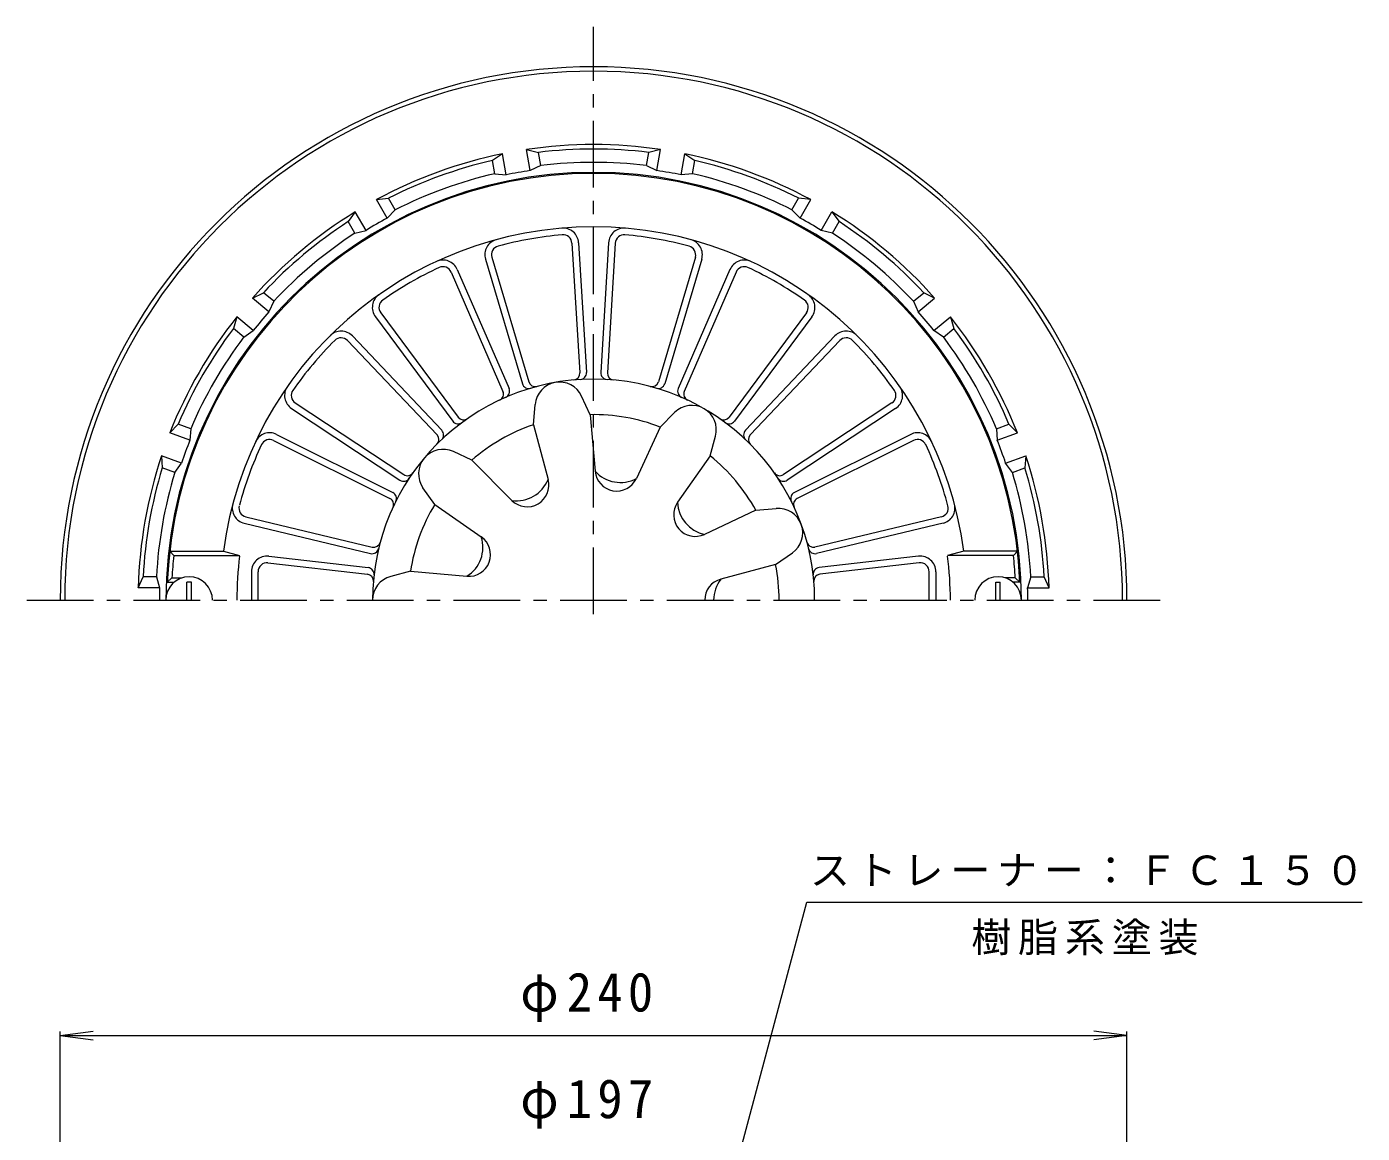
# Model space of a CAD drawing. Units: millimetres, scale not verified. Extents: x -284 to 222, y -346 to 382.
# Drawn here: x -175.2 to 125.3, y 133 to 382 of the extents above; entities that cross this region are included whole.
import ezdxf

# ---------------------------------------------------------------- set-up
doc = ezdxf.new("R2010")
doc.units = ezdxf.units.MM
doc.header["$LTSCALE"] = 3
doc.linetypes.add('CHAIN1', pattern=[8, 5, -1, 1, -1])
for name, color, linetype, lineweight in [('0-0_通り芯', 3, 'Continuous', 9), ('0-2_仕上', 6, 'Continuous', 9), ('0-4_その他', 7, 'Continuous', 9), ('0-5_寸法', 7, 'Continuous', 9)]:
    doc.layers.add(name, color=color, linetype=linetype, lineweight=lineweight)
doc.styles.add('ＭＳ ゴシック', font='')
doc.styles.get('ＭＳ ゴシック').set_extended_font_data('MS Gothic')

msp = doc.modelspace()

# ---------------------------------------------------------------- linework, layer by layer
at = {"layer": '0-0_通り芯', "linetype": 'CHAIN1'}
for p, q in [((-47.616, 249.837), (-47.616, 382.027)), ((-175.16, 253.003), (80.514, 253.003))]:
    msp.add_line(p, q, dxfattribs=at)
at = {"layer": '0-0_通り芯'}
for p, q in [((-69.866, 348.957), (-70.388, 351.915)), ((-62.7, 354.387), (-60.047, 353.738)), ((-59.526, 350.78), (-60.047, 353.738)), ((-35.706, 350.78), (-35.185, 353.738)), ((-27.115, 353.432), (-24.844, 351.915)), ((-25.366, 348.957), (-24.844, 351.915)), ((-96.466, 343.113), (-93.751, 343.411)), ((-92.249, 340.81), (-93.751, 343.411)), ((-2.983, 340.81), (-1.481, 343.411)), ((5.997, 340.363), (7.613, 338.161)), ((-101.343, 335.56), (-102.845, 338.161)), ((6.111, 335.56), (7.613, 338.161)), ((-124.34, 320.971), (-121.891, 322.18)), ((-119.59, 320.249), (-121.891, 322.18)), ((24.357, 320.249), (26.659, 322.18)), ((32.643, 316.758), (33.408, 314.136)), ((-126.339, 312.205), (-128.64, 314.136)), ((31.107, 312.205), (33.408, 314.136)), ((-142.959, 290.631), (-141.072, 292.605)), ((-138.249, 291.577), (-141.072, 292.605)), ((43.017, 291.577), (45.84, 292.604)), ((49.608, 285.463), (49.431, 282.738)), ((-141.84, 281.71), (-144.663, 282.738)), ((46.608, 281.71), (49.431, 282.738)), ((-150.079, 255.753), (-148.98, 258.253)), ((-145.976, 258.253), (-148.98, 258.253)), ((50.744, 258.253), (53.748, 258.253))]:
    msp.add_line(p, q, dxfattribs=at)
for points in [[(-69.866, 348.957), (-67.281, 348.692), (-68.117, 353.432), (-70.388, 351.915)], [(-59.526, 350.78), (-61.865, 349.648), (-62.7, 354.387)], [(-35.706, 350.78), (-33.367, 349.647), (-32.532, 354.387), (-35.185, 353.738)], [(-25.366, 348.957), (-27.951, 348.692), (-27.115, 353.432)], [(-92.249, 340.81), (-94.06, 338.946), (-96.466, 343.113)], [(-2.983, 340.81), (-1.172, 338.946), (1.234, 343.113), (-1.481, 343.411)], [(-101.343, 335.56), (-98.823, 336.196), (-101.229, 340.363), (-102.845, 338.161)], [(6.111, 335.56), (3.591, 336.196), (5.997, 340.363)], [(24.357, 320.249), (25.421, 317.878), (29.108, 320.971), (26.659, 322.18)], [(-119.59, 320.249), (-120.653, 317.878), (-124.34, 320.971)], [(-126.339, 312.205), (-124.189, 313.665), (-127.875, 316.758), (-128.64, 314.136)], [(31.107, 312.205), (28.957, 313.665), (32.643, 316.758)], [(-138.249, 291.577), (-138.437, 288.985), (-142.959, 290.631)], [(43.017, 291.577), (43.205, 288.985), (47.727, 290.631), (45.84, 292.604)], [(-141.84, 281.71), (-140.318, 283.817), (-144.84, 285.463), (-144.663, 282.738)], [(46.608, 281.71), (45.086, 283.817), (49.608, 285.463)], [(-145.976, 258.253), (-145.267, 255.753), (-150.079, 255.753)], [(50.744, 258.253), (50.035, 255.753), (54.847, 255.753), (53.748, 258.253)]]:
    msp.add_lwpolyline(points, dxfattribs=at)
for radius, start, end in [(120, 0, 180), (119, 0, 180), (102.5, 81.53738, 98.4626), (102.5, 101.53738, 118.4626), (101.5, 102.96489, 117.03508), (101.5, 82.96489, 97.03508), (102.5, 61.53738, 78.4626), (101.5, 62.96489, 77.03508), (96.243, 0, 180), (98.5, 103.05527, 116.94472), (97.69, 98.38689, 101.61311), (98.5, 83.05527, 96.94472), (97.69, 78.38689, 81.61311), (98.5, 63.05527, 76.94472), (102.5, 121.53738, 138.4626), (102.5, 41.53738, 58.4626), (101.5, 122.96489, 137.03508), (97.69, 118.38689, 121.61311), (97.69, 58.38689, 61.61311), (101.5, 42.96489, 57.03508), (98.5, 123.05527, 136.94472), (98.5, 43.05527, 56.94472), (102.5, 141.53738, 158.4626), (97.69, 138.38689, 141.61311), (97.69, 38.38689, 41.61311), (102.5, 21.53738, 38.4626), (101.5, 142.96489, 157.03508), (101.5, 22.96489, 37.03508), (98.5, 143.05527, 156.94472), (98.5, 23.05527, 36.94472), (97.69, 158.38689, 161.61311), (97.69, 18.38689, 21.61311), (102.5, 161.53738, 178.4626), (102.5, 1.53738, 18.4626), (101.5, 162.96489, 177.03508), (101.5, 2.96489, 17.03508), (98.5, 163.05527, 176.94472), (98.5, 3.05527, 16.94472), (97.69, 178.38689, 180), (97.69, 0, 1.61311)]:
    msp.add_arc((-47.616, 253.003), radius, start, end, dxfattribs=at)
at = {"layer": '0-2_仕上'}
for p, q in [((-52.493, 333.33), (-50.72, 304.116)), ((-50.996, 333.421), (-49.224, 304.229)), ((-44.236, 333.421), (-46.008, 304.229)), ((-42.739, 333.33), (-44.512, 304.116)), ((-71.944, 329.727), (-63.626, 301.69)), ((-70.506, 330.154), (-62.182, 302.095)), ((-24.726, 330.154), (-33.05, 302.095)), ((-23.288, 329.727), (-31.606, 301.69)), ((-79.673, 326.817), (-68.014, 299.972)), ((-78.297, 327.415), (-66.647, 300.59)), ((-16.935, 327.415), (-28.585, 300.59)), ((-15.559, 326.817), (-27.218, 299.972)), ((-96.719, 316.779), (-79.312, 293.278)), ((-95.513, 317.672), (-78.094, 294.153)), ((0.281, 317.672), (-17.138, 294.153)), ((1.486, 316.779), (-15.92, 293.278)), ((-102.986, 311.402), (-82.849, 290.163)), ((-101.897, 312.434), (-81.775, 291.211)), ((6.665, 312.434), (-13.457, 291.211)), ((7.754, 311.402), (-12.383, 290.163)), ((-48.373, 294.726), (-50.312, 298.885)), ((-115.57, 296.139), (-91.176, 280.008)), ((-114.743, 297.39), (-90.33, 281.247)), ((-61.175, 292.468), (-60.776, 297.04)), ((-48.373, 294.726), (-47.288, 282.012)), ((-32.635, 291.951), (-29.39, 295.196)), ((19.511, 297.39), (-4.902, 281.247)), ((20.338, 296.139), (-4.056, 280.008)), ((-61.175, 292.468), (-57.846, 280.151)), ((-32.635, 291.951), (-38.002, 280.375)), ((-119.62, 288.942), (-93.434, 275.872)), ((-118.95, 290.284), (-92.783, 277.224)), ((-21.377, 285.451), (-20.188, 289.883)), ((23.718, 290.284), (-2.449, 277.224)), ((24.388, 288.942), (-1.798, 275.872)), ((-75.015, 284.478), (-79.174, 286.418)), ((-75.015, 284.478), (-66.012, 275.436)), ((-21.377, 285.451), (-28.718, 275.015)), ((-83.371, 274.519), (-86.003, 278.278)), ((-83.371, 274.519), (-72.903, 267.224)), ((-11.104, 273.209), (-6.533, 273.609)), ((-125.876, 271.754), (-97.414, 264.935)), ((-11.104, 273.209), (-22.657, 267.791)), ((30.644, 271.754), (2.182, 264.935)), ((-126.225, 270.296), (-97.785, 263.481)), ((30.993, 270.296), (2.553, 263.481)), ((-142.088, 263.003), (-142.984, 264.003)), ((-142.088, 263.003), (-127.259, 263.003)), ((-120.718, 262.874), (-98.344, 260.315)), ((-6.658, 260.993), (-2.899, 263.625)), ((25.486, 262.874), (3.112, 260.315)), ((46.856, 263.003), (32.027, 263.003)), ((46.856, 263.003), (47.752, 264.003)), ((-124.616, 259.397), (-124.616, 253.003)), ((-123.116, 253.003), (-123.116, 259.397)), ((-120.889, 261.384), (-98.492, 258.822)), ((-88.837, 259.503), (-93.269, 258.315)), ((-88.837, 259.503), (-76.128, 258.363)), ((-6.658, 260.993), (-18.99, 257.717)), ((25.657, 261.384), (3.26, 258.822)), ((27.884, 253.003), (27.884, 259.397)), ((29.384, 259.397), (29.384, 253.003)), ((-142.484, 258.003), (-143.533, 257.003)), ((-143.533, 257.003), (-142.016, 257.003)), ((-142.484, 258.003), (-140.217, 258.003)), ((-138.116, 257.003), (-139.116, 257.003)), ((-139.116, 253.003), (-139.116, 257.003)), ((-138.116, 253.003), (-138.116, 257.003)), ((42.884, 257.003), (43.884, 257.003)), ((42.884, 253.003), (42.884, 257.003)), ((43.884, 253.003), (43.884, 257.003)), ((47.252, 258.003), (44.985, 258.003)), ((48.301, 257.003), (46.784, 257.003)), ((47.252, 258.003), (48.301, 257.003))]:
    msp.add_line(p, q, dxfattribs=at)
for points in [[(-142.984, 264.003), (-130.893, 264.003), (-127.259, 263.003)], [(47.752, 264.003), (35.661, 264.003), (32.027, 263.003)]]:
    msp.add_lwpolyline(points, dxfattribs=at)
for centre, radius, start, end in [((-47.616, 253.003), 96, 2.38802, 177.61198), ((-47.616, 253.003), 84, 7.52463, 172.47537), ((-54.49, 333.209), 3.5, 3.47472, 94.89842), ((-40.742, 333.209), 3.5, 85.10176, 176.52547), ((-68.589, 330.722), 3.5, 105.10176, 196.52547), ((-47.616, 253.003), 82.5, 94.89825, 105.10173), ((-54.49, 333.209), 2, 3.47487, 94.89857), ((-40.742, 333.209), 2, 85.10176, 176.52547), ((-47.616, 253.003), 82.5, 74.89825, 85.10173), ((-26.643, 330.722), 3.5, 343.47472, 74.89842), ((-68.589, 330.722), 2, 105.10176, 196.52547), ((-26.643, 330.722), 2, 343.47487, 74.89857), ((-47.616, 253.003), 82.5, 114.89825, 125.10173), ((-81.507, 326.021), 3.5, 23.47472, 114.89842), ((-81.507, 326.021), 2, 23.47487, 114.89857), ((-13.725, 326.021), 3.5, 65.10176, 156.52547), ((-13.725, 326.021), 2, 65.10176, 156.52547), ((-47.616, 253.003), 82.5, 54.89825, 65.10173), ((-93.906, 318.862), 3.5, 125.10176, 216.52547), ((-1.326, 318.862), 3.5, 323.47472, 54.89842), ((-93.906, 318.862), 2, 125.10176, 216.52547), ((-1.326, 318.862), 2, 323.47487, 54.89857), ((-104.437, 310.026), 3.5, 43.47472, 134.89842), ((9.205, 310.026), 3.5, 45.10176, 136.52547), ((-47.616, 253.003), 82.5, 134.89825, 145.10173), ((-104.437, 310.026), 2, 43.47487, 134.89857), ((9.205, 310.026), 2, 45.10176, 136.52547), ((-47.616, 253.003), 82.5, 34.89825, 45.10173), ((-52.217, 304.025), 1.5, 275.15231, 3.47432), ((-50.721, 304.138), 1.5, 273.47458, 3.4751), ((-44.511, 304.138), 1.5, 176.52489, 266.52541), ((-43.015, 304.026), 1.5, 176.52567, 264.84767), ((-113.64, 299.058), 3.5, 145.10176, 236.52547), ((-47.616, 253.003), 49.73, 0, 180), ((-68.023, 299.993), 1.5, 293.47458, 23.4751), ((-62.188, 302.116), 1.5, 196.52489, 286.52541), ((-60.744, 302.522), 1.5, 196.52567, 284.84767), ((-55.296, 296.561), 5.5, 24.99896, 175.00104), ((-34.488, 302.522), 1.5, 255.15231, 343.47432), ((-33.044, 302.116), 1.5, 253.47458, 343.4751), ((-27.209, 299.993), 1.5, 156.52489, 246.52541), ((18.408, 299.058), 3.5, 303.47472, 34.89842), ((-113.64, 299.058), 2, 145.10176, 236.52547), ((-69.39, 299.375), 1.5, 295.15231, 23.47432), ((-25.842, 299.375), 1.5, 156.52567, 244.84767), ((18.408, 299.058), 2, 303.47487, 34.89857), ((-47.616, 253.003), 41.73, 68.96107, 91.03893), ((-25.501, 291.307), 5.5, 344.99896, 135.00104), ((-78.107, 294.171), 1.5, 216.52489, 306.52541), ((-76.889, 295.046), 1.5, 216.52567, 304.84767), ((-47.616, 253.003), 41.73, 108.96107, 131.03894), ((-18.343, 295.046), 1.5, 235.15231, 323.47432), ((-17.125, 294.171), 1.5, 233.47458, 323.4751), ((-120.513, 287.153), 3.5, 63.47472, 154.89842), ((-120.513, 287.153), 2, 63.47487, 154.89857), ((-83.937, 289.131), 1.5, 315.15231, 43.47432), ((-82.864, 290.179), 1.5, 313.47458, 43.4751), ((-12.368, 290.179), 1.5, 136.52489, 226.52541), ((-11.295, 289.131), 1.5, 136.52567, 224.84767), ((25.281, 287.153), 3.5, 25.10176, 116.52547), ((25.281, 287.153), 2, 25.10176, 116.52547), ((-47.616, 253.003), 82.5, 154.89825, 165.01146), ((-81.498, 281.433), 5.5, 64.99896, 215.00104), ((-47.616, 253.003), 82.5, 14.89825, 25.10173), ((-47.616, 253.003), 41.73, 28.96106, 51.03893), ((-90.349, 281.259), 1.5, 236.52489, 326.52541), ((-89.503, 282.498), 1.5, 236.52567, 324.84767), ((-62.555, 278.878), 4.878, 224.87517, 15.12476), ((-64.94, 283.009), 7.649, 261.94609, 338.05399), ((-42.428, 282.427), 4.878, 184.87517, 335.12476), ((-41.599, 287.125), 7.649, 221.94609, 298.05399), ((-5.729, 282.498), 1.5, 215.15231, 303.47432), ((-4.884, 281.259), 1.5, 213.47458, 303.4751), ((-93.453, 275.882), 1.5, 333.47458, 63.4751), ((-1.779, 275.882), 1.5, 116.52489, 206.52541), ((-125.41, 273.699), 3.5, 165.10176, 256.52547), ((-125.41, 273.699), 2, 165.10176, 256.52547), ((-94.104, 274.53), 1.5, 335.15231, 63.47432), ((-47.616, 253.003), 41.73, 148.96107, 171.03893), ((-24.728, 272.208), 4.878, 144.87517, 295.12476), ((-21.074, 275.274), 7.649, 181.94609, 258.05399), ((-6.053, 268.13), 5.5, 304.99896, 95.00104), ((-1.128, 274.53), 1.5, 116.52567, 204.84767), ((30.178, 273.699), 2, 283.47487, 14.89857), ((30.178, 273.699), 3.5, 283.47472, 14.89842), ((-97.436, 264.94), 1.5, 256.52489, 346.52541), ((-97.065, 266.393), 1.5, 256.52567, 344.84767), ((-75.692, 263.222), 4.878, 264.87524, 55.12483), ((-80.175, 264.853), 7.649, 301.94601, 18.05391), ((1.833, 266.393), 1.5, 195.15231, 283.47432), ((2.204, 264.94), 1.5, 193.47458, 283.4751), ((-47.616, 253.003), 95, 173.95767, 176.98305), ((-47.616, 253.003), 80.268, 172.89853, 180), ((-121.116, 259.397), 3.5, 83.47501, 180), ((25.884, 259.397), 3.5, 0, 96.52499), ((-47.616, 253.003), 80.268, 0, 7.10147), ((-47.616, 253.003), 95, 3.01695, 6.04233), ((-121.116, 259.397), 2, 83.47501, 180), ((-98.663, 257.332), 1.5, 355.15231, 83.47432), ((-98.514, 258.825), 1.5, 353.47458, 83.4751), ((-47.616, 253.003), 41.73, 0, 11.03893), ((3.282, 258.824), 1.5, 96.52489, 186.52541), ((3.431, 257.332), 1.5, 96.52567, 184.84767), ((25.884, 259.397), 2, 0, 96.52499), ((-138.616, 253.003), 5.25, 0, 180), ((-91.846, 253.003), 5.5, 104.99896, 180), ((-17.738, 253.003), 4.878, 104.87517, 180), ((-12.967, 253.003), 7.649, 141.94609, 180.00018), ((43.384, 253.003), 5.25, 0, 180)]:
    msp.add_arc(centre, radius, start, end, dxfattribs=at)
at = {"layer": '0-4_その他'}
for p, q in [((-167.616, 155.037), (-160.18, 156.015)), ((-167.616, -86.506), (-167.616, 155.937)), ((-167.616, 155.037), (72.384, 155.037)), ((-167.616, 155.037), (-160.18, 154.058)), ((72.384, 155.037), (64.948, 156.015)), ((72.384, 155.037), (64.948, 154.058)), ((72.384, -86.506), (72.384, 155.937))]:
    msp.add_line(p, q, dxfattribs=at)
at = {"layer": '0-5_寸法'}
for p, q in [((-29.24, 74.503), (0.378, 185.037)), ((0.378, 185.037), (125.326, 185.037))]:
    msp.add_line(p, q, dxfattribs=at)

# ---------------------------------------------------------------- texts
at = {"layer": '0-4_その他', "color": 2, "char_height": 8.798, "attachment_point": 7, "style": 'ＭＳ ゴシック'}
for s, insert in [('\\T1.21;\\W0.95;φ240', (-64.116, 158.037)), ('\\T1.21;\\W0.95;φ197', (-64.116, 134.037))]:
    msp.add_mtext(s, dxfattribs=dict(at, insert=insert))
at = {"layer": '0-5_寸法', "char_height": 6.598, "attachment_point": 7, "style": 'ＭＳ ゴシック'}
for s, insert in [('\\T1.17;ストレーナー：ＦＣ１５０', (1.045, 188.578)), ('\\T1.17;樹脂系塗装', (37.352, 173.07))]:
    msp.add_mtext(s, dxfattribs=dict(at, insert=insert))

doc.saveas('drawing.dxf')
